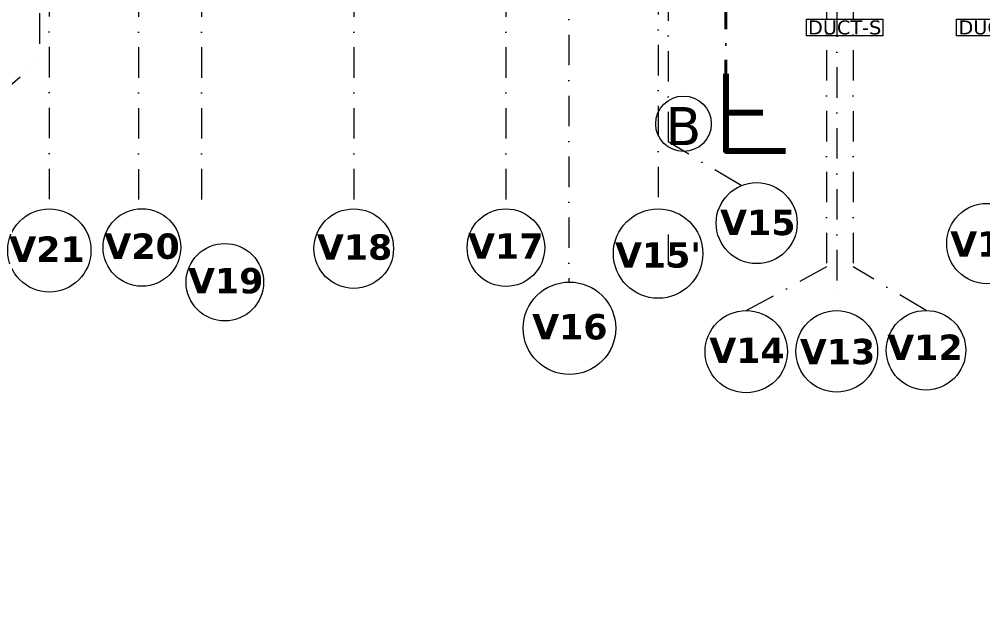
# Model space of a CAD drawing. Header units: millimetres. Extents: x -3092155 to 4513934, y -12317808 to 1850003.
# Drawn here: x -423017 to -404027, y -5750434 to -5738554 of the extents above; entities that cross this region are included whole.
import ezdxf

# ---------------------------------------------------------------- set-up
doc = ezdxf.new("R2010")
doc.units = ezdxf.units.MM
doc.header["$LTSCALE"] = 2
doc.header["$MEASUREMENT"] = 0
doc.header["$PDMODE"] = 34
doc.header["$PDSIZE"] = 500
doc.linetypes.add('DASHDOT', pattern=[1, 0.5, -0.25, 0, -0.25])
doc.linetypes.add('HIDDEN', pattern=[0.375, 0.25, -0.125])
for name, color, linetype, lineweight in [('cornice', 12, 'Continuous', 25), ('D DIM', 250, 'Continuous', 9), ('DIM', 27, 'Continuous', 5), ('GRID', 251, 'DASHDOT', 5), ('PROJ', 251, 'HIDDEN', 5), ('ST TEXT', 251, 'DASHDOT', 5), ('TEXT', 7, 'Continuous', 13)]:
    doc.layers.add(name, color=color, linetype=linetype, lineweight=lineweight)
doc.layers.add('duct text', color=7, linetype='Continuous', lineweight=5, true_color=0x30182a)
doc.styles.add('INNER DIM', font='ARIALNB.TTF', dxfattribs={"height": 250})
doc.styles.add('style2', font='verdana.ttf')
doc.dimstyles.new('INNER DIM', dxfattribs={"dimscale": 0, "dimtxt": 250, "dimasz": 100, "dimexe": 50, "dimexo": 50, "dimgap": 50, "dimtad": 0, "dimdec": 0, "dimzin": 0, "dimdsep": 46, "dimtxsty": 'INNER DIM', "dimblk": 'ARCHTICK', "dimcen": 100, "dimdle": 50, "dimclrd": 256, "dimclre": 256, "dimclrt": 256, "dimadec": 0, "dimazin": 0, "dimtfac": 1, "dimtdec": 0, "dimtix": 1, "dimtmove": 2, "dimatfit": 3, "dimfxl": 50, "dimfxlon": 1, "dimtolj": 1, "dimtzin": 0, "dimlwd": -1, "dimlwe": -1, "dimarcsym": 1})

# ---------------------------------------------------------------- blocks, each defined once
blk = doc.blocks.new('*D632')
at = {"layer": 'D DIM', "ltscale": 100, "transparency": 16777216}
for p, q in [((-407254, -7759667), (-407254, -7759767)), ((-407205, -7759736), (-407205, -7759667)), ((-407205, -7759717), (-407254, -7759717))]:
    blk.add_line(p, q, dxfattribs=at)
at = {"layer": 'Defpoints', "color": 0, "lineweight": 50, "ltscale": 100, "transparency": 16777216}
for p in [(-407254, -5734676), (-407254, -7759717), (-407205, -7759786)]:
    blk.add_point(p, dxfattribs=at)
at = {"layer": 'D DIM', "ltscale": 100, "transparency": 16777216, "insert": (-407512, -7759417), "char_height": 250, "attachment_point": 5, "style": 'INNER DIM'}
blk.add_mtext('\\A1;50', dxfattribs=at)
blk = doc.blocks.new('_ArchTick')
at = {"color": 0, "linetype": 'ByBlock', "const_width": 0.15}
blk.add_lwpolyline([(-0.5, -0.5), (0.5, 0.5)], dxfattribs=at)
blk = doc.blocks.new('6yuj6kit')
at = {"layer": 'duct text', "ltscale": 0.1}
for points in [[(-118831, -5667142), (-117323, -5667142), (-117323, -5667471), (-118831, -5667471)], [(-115871, -5667142), (-114363, -5667142), (-114363, -5667471), (-115871, -5667471)]]:
    blk.add_lwpolyline(points, close=True, dxfattribs=at)
at = {"layer": 'duct text', "ltscale": 0.1, "char_height": 276.64, "width": 1547.24, "attachment_point": 5, "style": 'style2'}
for s, insert in [('\\pxt11;DUCT-S', (-118076, -5667306)), ('\\pxt11;DUCT-T', (-115115, -5667306))]:
    blk.add_mtext(s, dxfattribs=dict(at, insert=insert))

msp = doc.modelspace()

# ---------------------------------------------------------------- linework, layer by layer
at = {"layer": 'DIM', "lineweight": 80, "ltscale": 100}
for points in [[(-409087.7, -5739629.9), (-409087.7, -5741151.9), (-407914.7, -5741151.9)], [(-409087.7, -5740390.9), (-408360.2, -5740390.9)]]:
    msp.add_lwpolyline(points, dxfattribs=at)
at = {"layer": 'DIM', "ltscale": 100}
msp.add_circle((-409924.5, -5740615.2), 547, dxfattribs=at)
at = {"layer": 'GRID', "color": 5, "ltscale": 600}
for p, q in [((-406904.7, -5655495.3), (-406904.7, -5744297.3)), ((-412182.1, -5656055.6), (-412182.1, -5743736.9)), ((-407104.7, -5656356.3), (-407104.7, -5743438.6)), ((-406579.7, -5656356.5), (-406579.7, -5743436)), ((-422424.7, -5657494.5), (-422424.7, -5742293.2)), ((-420667.4, -5657500.3), (-420667.4, -5742292.2)), ((-419424.7, -5657499.4), (-419424.7, -5742293.2)), ((-416424.7, -5657499.4), (-416424.7, -5742293.2)), ((-413424.7, -5657499.4), (-413424.7, -5742293.2)), ((-410424.7, -5657454.4), (-410424.7, -5742293.1)), ((-410224.3, -5658776.1), (-410224.3, -5740971.3)), ((-422620.1, -5660430.1), (-422620.1, -5739362.4)), ((-424362.5, -5740864.2), (-422620.1, -5739362.4)), ((-408789.7, -5741832.6), (-410224.3, -5740971.3)), ((-410224.3, -5742800.5), (-410224.3, -5743457.6)), ((-407104.7, -5743438.6), (-408687.6, -5744299.6)), ((-405145.1, -5744297.3), (-406579.7, -5743436)), ((-405145.1, -5744299.6), (-406579.7, -5743438.4))]:
    msp.add_line(p, q, dxfattribs=at)
at = {"layer": 'PROJ', "linetype": 'DASHDOT', "lineweight": 40, "ltscale": 600}
msp.add_line((-409087.7, -5741151.9), (-409087.7, -5661024.1), dxfattribs=at)
at = {"layer": 'ST TEXT', "linetype": 'ByBlock', "ltscale": 1200}
for centre, radius in [((-408482.6, -5742574.4), 798.6), ((-403945.1, -5742977), 791.2), ((-422424.7, -5743113.8), 820.6), ((-420599.6, -5743054.3), 765), ((-416424.7, -5743076.8), 783.6), ((-413424.7, -5743057.8), 764.6), ((-410424.7, -5743174.6), 881.5), ((-418965.1, -5743739.9), 764.2), ((-412172.1, -5744648.2), 911.4), ((-408687.6, -5745108.9), 811.6), ((-406904.7, -5745102.2), 804.9), ((-405145.1, -5745081.3), 784)]:
    msp.add_circle(centre, radius, dxfattribs=at)

# ---------------------------------------------------------------- block references
at = {"layer": 'cornice', "color": 3, "lineweight": 50}
msp.add_blockref('6yuj6kit', (-288672.7, -71412.7), dxfattribs=at)

# ---------------------------------------------------------------- texts
at = {"layer": 'ST TEXT', "ltscale": 0.1, "char_height": 450, "attachment_point": 5, "style": 'style2'}
for s, insert in [('{\\fVerdana|b1|i0|c0|p34;\\H1.1111x;V15}', (-408460.9, -5742565.8)), ('{\\fVerdana|b1|i0|c0|p34;\\H1.1111x;V20}', (-420596.5, -5743033.4)), ('{\\fVerdana|b1|i0|c0|p34;\\H1.1111x;V18}', (-416407.6, -5743050.6)), ('{\\fVerdana|b1|i0|c0|p34;\\H1.1111x;V17}', (-413428.1, -5743026.5)), ('{\\fVerdana|b1|i0|c0|p34;\\H1.1111x;V11}', (-403924.9, -5742985.2)), ('{\\fVerdana|b1|i0|c0|p34;\\H1.1111x;V21}', (-422470.9, -5743087.6)), ("{\\fVerdana|b1|i0|c0|p34;\\H1.111x;V15'}", (-410426.9, -5743206.3)), ('{\\fVerdana|b1|i0|c0|p34;\\H1.1111x;V19}', (-418947.9, -5743713.7)), ('{\\fVerdana|b1|i0|c0|p34;\\H1.1111x;V16}', (-412165.3, -5744622.1)), ('{\\fVerdana|b1|i0|c0|p34;\\H1.1111x;V14}', (-408672.9, -5745082.7)), ('{\\fVerdana|b1|i0|c0|p34;\\H1.1111x;V13}', (-406889, -5745111.1)), ('{\\fVerdana|b1|i0|c0|p34;\\H1.1111x;V12}', (-405165.3, -5745022.1))]:
    msp.add_mtext(s, dxfattribs=dict(at, insert=insert))
at = {"layer": 'TEXT', "style": 'style2'}
msp.add_text('B', height=750, dxfattribs=at).set_placement((-410279.4, -5741036.2))

# ---------------------------------------------------------------- dimensions: what is measured, and where the dimension line sits
at = {"layer": 'D DIM', "ltscale": 100}
dim = msp.add_linear_dim(base=(-407254.3, -7759717.2), p1=(-407204.7, -7759786.5), p2=(-407254.3, -5734676.2), dimstyle='INNER DIM', override={"dimscale": 1}, dxfattribs=at)
dim.commit()
dim.dimension.update_dxf_attribs({"geometry": '*D632', "text_midpoint": (-407511.6, -7759416.5), "dimtype": 160})

doc.saveas('drawing.dxf')
